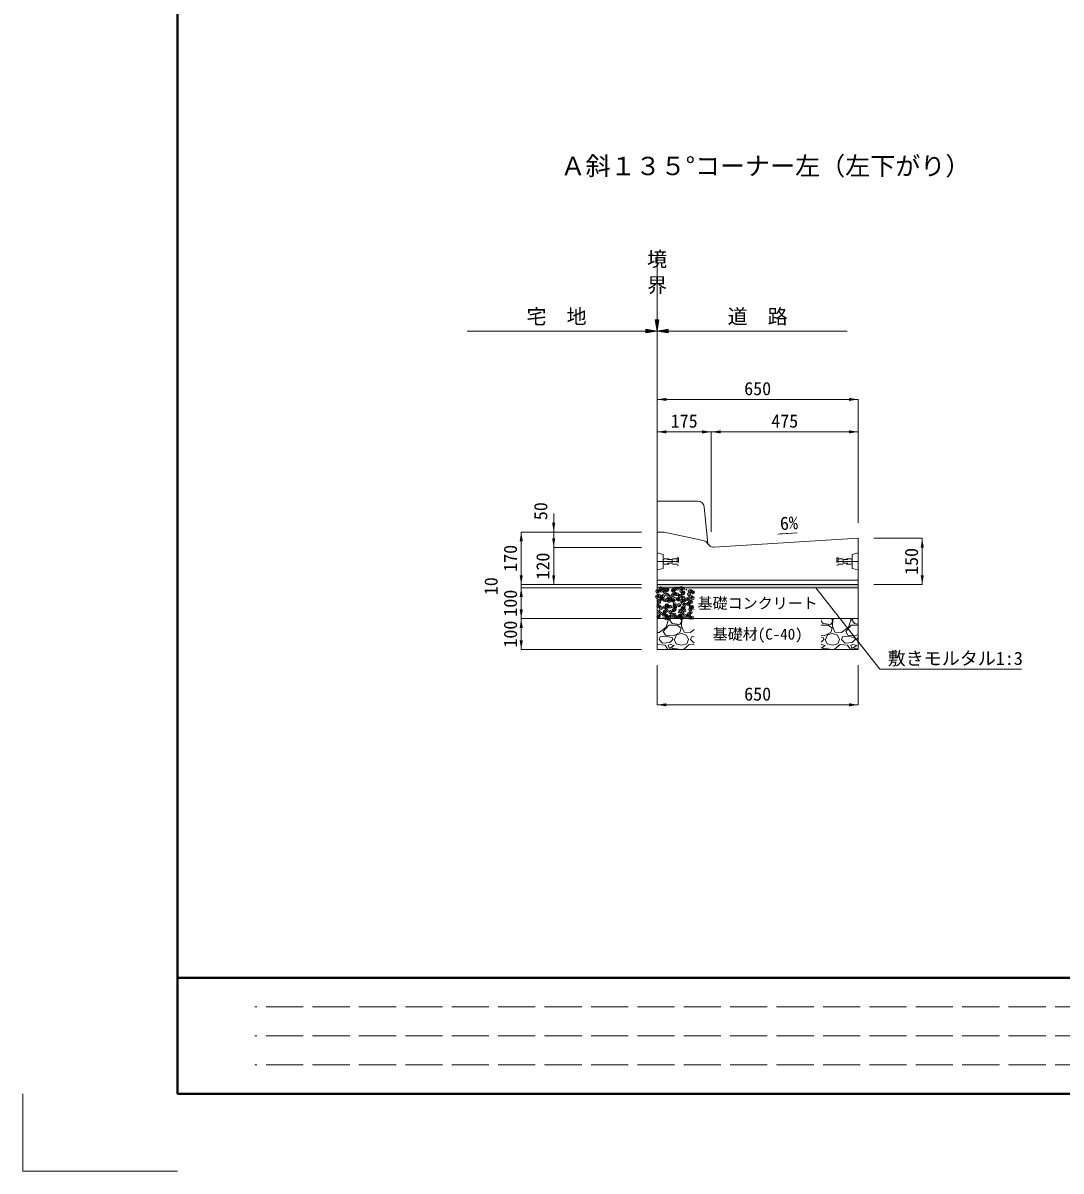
# Model space of a CAD drawing. Units: millimetres at full size; some dimension numbers follow another scale. Extents: x 10958 to 33220, y 2125 to 9550.
# Drawn here: x 22720 to 26076, y 2125 to 5837 of the extents above; entities that cross this region are included whole.
import ezdxf
from ezdxf.enums import TextEntityAlignment as Align

# ---------------------------------------------------------------- set-up
doc = ezdxf.new("R2010")
doc.units = ezdxf.units.MM
doc.header["$LTSCALE"] = 20
doc.header["$PDMODE"] = 32
doc.header["$PDSIZE"] = 10
doc.linetypes.add('DASHED', pattern=[7.5, 6, -1.5])
doc.linetypes.add('USER1', pattern=[1.35, 0.75, -0.6])
for name, color, linetype, lineweight in [('Defpoints_2', 7, 'Continuous', 13), ('インサート', 3, 'USER1', 5), ('ハッチング_基礎', 150, 'Continuous', 5), ('中心線', 1, 'Continuous', 13), ('図枠', 7, 'Continuous', 5), ('寸法線', 7, 'Continuous', 13), ('引出線', 4, 'Continuous', 13), ('本体', 2, 'Continuous', 13), ('舗装・基礎', 3, 'Continuous', 13)]:
    doc.layers.add(name, color=color, linetype=linetype, lineweight=lineweight)
doc.layers.add('ハッチング_モルタル', color=30, linetype='Continuous')
doc.layers.add('文字', color=41, linetype='Continuous')
doc.styles.add('ＭＳ ゴシック', font='')
doc.styles.get('ＭＳ ゴシック').set_extended_font_data('MS Gothic')

# ---------------------------------------------------------------- blocks, each defined once
blk = doc.blocks.new('filled_arrow')
at = {"color": 0, "linetype": 'Continuous', "lineweight": -2}
blk.add_solid([(7.5, 1.25), (0, 0), (7.5, -1.25)], dxfattribs=at)
blk = doc.blocks.new('open_arrow')
at = {"color": 0, "linetype": 'Continuous', "lineweight": -2}
blk.add_lwpolyline([(7.5, 1.25), (0, 0), (7.5, -1.25)], dxfattribs=at)

msp = doc.modelspace()

# ---------------------------------------------------------------- hatches: boundary and pattern name
at = {"layer": 'ハッチング_モルタル'}
msp.add_hatch(color=256, dxfattribs=at).paths.add_polyline_path([(25420.27, 4010.84), (25420.27, 4020.84), (24770.27, 4020.84), (24770.27, 4010.84)])
at = {"layer": '寸法線'}
for points in [[(24764.27, 4877.03), (24776.27, 4877.03), (24770.27, 4841.03)], [(24734.27, 4847.03), (24734.27, 4835.03), (24770.27, 4841.03)], [(24806.27, 4847.03), (24806.27, 4835.03), (24770.27, 4841.03)]]:
    msp.add_hatch(color=256, dxfattribs=at).paths.add_polyline_path(points)

# ---------------------------------------------------------------- linework, layer by layer
at = {"layer": 'Defpoints_2'}
for p, q in [((22720.27, 2374.64), (22720.27, 2124.64)), ((22720.27, 2124.64), (23220.27, 2124.64))]:
    msp.add_line(p, q, dxfattribs=at)
at = {"layer": 'インサート'}
for p, q in [((24835.27, 4104.09), (24789.27, 4104.09)), ((24789.27, 4104.09), (24789.27, 4087.59)), ((24819.27, 4101.84), (24789.27, 4101.84)), ((24819.27, 4089.84), (24789.27, 4089.84)), ((24835.27, 4087.59), (24789.27, 4087.59)), ((24819.27, 4101.84), (24819.27, 4089.84)), ((24839.27, 4107.84), (24835.27, 4107.84)), ((24835.27, 4107.84), (24835.27, 4083.84)), ((24839.27, 4083.84), (24835.27, 4083.84)), ((24839.27, 4107.84), (24839.27, 4083.84)), ((25351.27, 4107.84), (25355.27, 4107.84)), ((25351.27, 4107.84), (25351.27, 4083.84)), ((25351.27, 4083.84), (25355.27, 4083.84)), ((25355.27, 4107.84), (25355.27, 4083.84)), ((25355.27, 4104.09), (25401.27, 4104.09)), ((25355.27, 4087.59), (25401.27, 4087.59)), ((25371.27, 4101.84), (25401.27, 4101.84)), ((25371.27, 4101.84), (25371.27, 4089.84)), ((25371.27, 4089.84), (25401.27, 4089.84)), ((25401.27, 4104.09), (25401.27, 4087.59))]:
    msp.add_line(p, q, dxfattribs=at)
at = {"layer": 'ハッチング_基礎'}
for p, q in [((24789.96, 4008.99), (24793.52, 4010.36)), ((24792.48, 4007.28), (24793.51, 4010.35)), ((24772.85, 3987.91), (24775.3, 3990.83)), ((24772.85, 3987.91), (24775.89, 3987.64)), ((24775.87, 3987.64), (24775.28, 3990.83)), ((24777.6, 3972.15), (24781.16, 3973.52)), ((24780.12, 3970.44), (24781.15, 3973.51)), ((24789.96, 4008.98), (24792.48, 4007.28)), ((24801.72, 3975.79), (24805.68, 3979.91)), ((24801.72, 3975.8), (24806.23, 3975.09)), ((24806.23, 3975.09), (24805.67, 3979.91)), ((24809.29, 3984.72), (24811.74, 3987.64)), ((24809.29, 3984.72), (24812.33, 3984.46)), ((24812.31, 3984.45), (24811.72, 3987.64)), ((24820.28, 3988.54), (24823.84, 3989.9)), ((24820.28, 3988.53), (24822.81, 3986.82)), ((24822.81, 3986.82), (24823.84, 3989.89)), ((24845.73, 3981.53), (24848.18, 3984.45)), ((24845.73, 3981.53), (24848.76, 3981.27)), ((24848.74, 3981.27), (24848.16, 3984.45)), ((24862.96, 4004.91), (24865.49, 4003.21)), ((24862.97, 4004.92), (24866.52, 4006.29)), ((24865.49, 4003.21), (24866.52, 4006.28)), ((24882.16, 3978.35), (24884.61, 3981.27)), ((24882.16, 3978.35), (24885.2, 3978.08)), ((24885.18, 3978.08), (24884.59, 3981.26)), ((24777.6, 3972.14), (24780.12, 3970.44)), ((24779.9, 3949.7), (24782.35, 3952.62)), ((24779.9, 3949.7), (24782.94, 3949.43)), ((24782.92, 3949.43), (24782.33, 3952.61)), ((24807.92, 3951.7), (24811.48, 3953.07)), ((24807.92, 3951.69), (24810.45, 3949.99)), ((24810.45, 3949.99), (24811.48, 3953.06)), ((24816.34, 3946.51), (24818.79, 3949.43)), ((24816.34, 3946.51), (24819.38, 3946.25)), ((24819.36, 3946.24), (24818.77, 3949.43)), ((24850.6, 3968.08), (24853.13, 3966.37)), ((24850.61, 3968.09), (24854.16, 3969.45)), ((24852.78, 3943.32), (24855.22, 3946.24)), ((24852.78, 3943.32), (24855.81, 3943.06)), ((24853.13, 3966.37), (24854.16, 3969.44)), ((24855.79, 3943.05), (24855.21, 3946.24)), ((24855.93, 3967.39), (24860.45, 3966.69)), ((24855.94, 3967.38), (24859.89, 3971.5)), ((24860.45, 3966.68), (24859.89, 3971.5)), ((24880.93, 3947.63), (24884.49, 3949)), ((24880.93, 3947.62), (24883.45, 3945.92)), ((24883.45, 3945.92), (24884.48, 3948.99)), ((24889.21, 3940.14), (24890.27, 3941.39)), ((24889.21, 3940.14), (24890.27, 3940.04)), ((24786.95, 3911.49), (24789.4, 3914.41)), ((24786.95, 3911.49), (24789.99, 3911.22)), ((24789.97, 3911.22), (24789.38, 3914.4)), ((24795.56, 3914.86), (24799.12, 3916.23)), ((24795.56, 3914.85), (24798.09, 3913.15)), ((24798.09, 3913.15), (24799.12, 3916.22)), ((24799.31, 3883.58), (24807.44, 3908.98)), ((24807.44, 3908.98), (24806.3, 3910.84)), ((24808.45, 3917.9), (24812.41, 3922.02)), ((24808.45, 3917.9), (24812.97, 3917.2)), ((24814.39, 3910.84), (24810.49, 3906.95)), ((24810.49, 3906.95), (24818.62, 3894.76)), ((24812.97, 3917.19), (24812.41, 3922.02)), ((24825.52, 3910.84), (24825.84, 3911.22)), ((24825.89, 3910.84), (24825.82, 3911.21)), ((24838.24, 3931.24), (24840.77, 3929.53)), ((24838.25, 3931.25), (24841.8, 3932.61)), ((24840.77, 3929.53), (24841.8, 3932.6)), ((24844.02, 3891.71), (24849.1, 3900.85)), ((24849.1, 3906.95), (24844.65, 3910.84)), ((24850.11, 3907.96), (24849.1, 3886.63)), ((24849.1, 3900.85), (24849.1, 3906.95)), ((24853.27, 3910.84), (24850.11, 3907.96)), ((24863.97, 3910.84), (24866.63, 3913.61)), ((24866.95, 3910.84), (24866.62, 3913.61)), ((24868.7, 3910.84), (24872.13, 3912.16)), ((24871.68, 3910.84), (24872.12, 3912.15)), ((25302.39, 3910.84), (25300.27, 3908.72)), ((25300.27, 3904.28), (25306.62, 3894.76)), ((25332.02, 3891.71), (25337.1, 3900.85)), ((25337.1, 3906.95), (25332.65, 3910.84)), ((25338.11, 3907.96), (25337.1, 3886.63)), ((25337.1, 3900.85), (25337.1, 3906.95)), ((25341.27, 3910.84), (25338.11, 3907.96)), ((25388.91, 3883.58), (25397.04, 3908.98)), ((25397.04, 3908.98), (25395.9, 3910.84)), ((25403.99, 3910.84), (25400.09, 3906.95)), ((25400.09, 3906.95), (25408.22, 3894.76)), ((24770.27, 3866.63), (24776.96, 3866.31)), ((24776.96, 3866.31), (24799.31, 3883.58)), ((24790.17, 3869.36), (24808.46, 3889.68)), ((24797.28, 3857.16), (24790.17, 3869.36)), ((24808.46, 3889.68), (24834.87, 3889.68)), ((24818.62, 3894.76), (24844.02, 3891.71)), ((24844.02, 3866.31), (24822.68, 3855.13)), ((24832.84, 3858.18), (24849.1, 3863.26)), ((24834.87, 3889.68), (24848.08, 3880.53)), ((24848.08, 3880.53), (24844.02, 3866.31)), ((24849.1, 3886.63), (24857.23, 3867.32)), ((24849.1, 3863.26), (24865.35, 3857.16)), ((24857.23, 3867.32), (24878.56, 3866.31)), ((24878.56, 3866.31), (24890.27, 3875.35)), ((25300.27, 3889.68), (25322.87, 3889.68)), ((25306.62, 3894.76), (25332.02, 3891.71)), ((25332.02, 3866.31), (25310.68, 3855.13)), ((25320.84, 3858.18), (25337.1, 3863.26)), ((25322.87, 3889.68), (25336.08, 3880.53)), ((25336.08, 3880.53), (25332.02, 3866.31)), ((25337.1, 3886.63), (25345.23, 3867.32)), ((25337.1, 3863.26), (25353.35, 3857.16)), ((25345.23, 3867.32), (25366.56, 3866.31)), ((25366.56, 3866.31), (25388.91, 3883.58)), ((25379.77, 3869.36), (25398.06, 3889.68)), ((25386.88, 3857.16), (25379.77, 3869.36)), ((25398.06, 3889.68), (25420.27, 3889.68)), ((25408.22, 3894.76), (25420.27, 3893.31)), ((24771.88, 3827.7), (24770.27, 3826.22)), ((24796.27, 3825.67), (24771.88, 3827.7)), ((24776.96, 3843.96), (24780.01, 3852.08)), ((24788.14, 3831.76), (24776.96, 3843.96)), ((24799.31, 3854.12), (24780.01, 3852.08)), ((24811.51, 3833.8), (24788.14, 3831.76)), ((24805.33, 3810.84), (24796.27, 3825.67)), ((24822.68, 3855.13), (24797.28, 3857.16)), ((24819.63, 3849.04), (24799.31, 3854.12)), ((24813.54, 3827.7), (24806.43, 3824.65)), ((24806.43, 3824.65), (24810.49, 3814.49)), ((24820.65, 3843.96), (24811.51, 3833.8)), ((24825.73, 3823.64), (24813.54, 3827.7)), ((24820.65, 3843.96), (24819.63, 3849.04)), ((24825.73, 3843.96), (24831.83, 3829.73)), ((24826.75, 3843.96), (24832.84, 3858.18)), ((24831.83, 3829.73), (24849.1, 3824.65)), ((24849.1, 3824.65), (24866.37, 3829.73)), ((24873.48, 3827.7), (24855.02, 3810.84)), ((24865.35, 3857.16), (24871.45, 3843.96)), ((24866.37, 3829.73), (24871.45, 3843.96)), ((24890.27, 3826.3), (24873.48, 3827.7)), ((24878.56, 3843.96), (24881.61, 3852.08)), ((24889.74, 3831.76), (24878.56, 3843.96)), ((24890.27, 3852.99), (24881.61, 3852.08)), ((24890.27, 3831.81), (24889.74, 3831.76)), ((25310.68, 3855.13), (25300.27, 3855.96)), ((25307.63, 3849.04), (25300.27, 3850.88)), ((25308.65, 3843.96), (25300.27, 3834.64)), ((25301.54, 3827.7), (25300.27, 3827.15)), ((25313.73, 3823.64), (25301.54, 3827.7)), ((25308.65, 3843.96), (25307.63, 3849.04)), ((25313.73, 3843.96), (25319.83, 3829.73)), ((25314.75, 3843.96), (25320.84, 3858.18)), ((25319.83, 3829.73), (25337.1, 3824.65)), ((25337.1, 3824.65), (25354.37, 3829.73)), ((25361.48, 3827.7), (25343.02, 3810.84)), ((25353.35, 3857.16), (25359.45, 3843.96)), ((25354.37, 3829.73), (25359.45, 3843.96)), ((25385.87, 3825.67), (25361.48, 3827.7)), ((25366.56, 3843.96), (25369.61, 3852.08)), ((25377.74, 3831.76), (25366.56, 3843.96)), ((25388.91, 3854.12), (25369.61, 3852.08)), ((25401.11, 3833.8), (25377.74, 3831.76)), ((25394.93, 3810.84), (25385.87, 3825.67)), ((25412.28, 3855.13), (25386.88, 3857.16)), ((25409.23, 3849.04), (25388.91, 3854.12)), ((25403.14, 3827.7), (25396.03, 3824.65)), ((25396.03, 3824.65), (25400.09, 3814.49)), ((25410.25, 3843.96), (25401.11, 3833.8)), ((25415.33, 3823.64), (25403.14, 3827.7)), ((25410.25, 3843.96), (25409.23, 3849.04)), ((25420.27, 3859.31), (25412.28, 3855.13)), ((25415.33, 3843.96), (25420.27, 3832.44)), ((25416.35, 3843.96), (25420.27, 3853.1)), ((24810.49, 3814.49), (24825.73, 3823.64)), ((24820.65, 3815.51), (24815.99, 3810.84)), ((24840.97, 3812.46), (24820.65, 3815.51)), ((24842.82, 3810.84), (24840.97, 3812.46)), ((25300.27, 3815.56), (25313.73, 3823.64)), ((25308.65, 3815.51), (25303.99, 3810.84)), ((25328.97, 3812.46), (25308.65, 3815.51)), ((25330.82, 3810.84), (25328.97, 3812.46)), ((25400.09, 3814.49), (25415.33, 3823.64)), ((25410.25, 3815.51), (25405.59, 3810.84)), ((25420.27, 3814.01), (25410.25, 3815.51))]:
    msp.add_line(p, q, dxfattribs=at)
for p in [(24782.43, 4008.59), (24803.47, 4004.97), (24829.13, 4008.22), (24835.02, 4007.9), (24847.74, 4009.57), (24853.85, 4007.61), (24770.34, 3981.1), (24770.98, 3999.47), (24776.15, 3967.57), (24776.77, 3984.48), (24777.38, 4001.39), (24783.7, 4001.14), (24784.3, 3977.09), (24784.38, 3974.57), (24789.58, 3983.64), (24794.19, 4003.05), (24794.6, 3997.44), (24795.01, 3970.26), (24802.23, 3971.15), (24802.85, 3988.06), (24802.94, 4003.67), (24808.3, 3967.82), (24811.42, 3975.94), (24814, 3979.66), (24821.01, 3969.5), (24821.31, 4001.9), (24821.66, 3987.86), (24822.13, 3969.12), (24824.23, 4002.52), (24827.89, 3974.4), (24828.51, 3991.31), (24834.38, 3989.53), (24838.54, 3974.8), (24840.25, 3972.03), (24843.63, 3984.75), (24848.43, 4000.75), (24849.25, 3967.97), (24853.62, 3992.07), (24854.27, 3978.21), (24854.89, 3995.12), (24865.66, 3973.65), (24872.34, 3976.26), (24873.25, 3989.83), (24875.55, 3999.61), (24880.36, 3981.79), (24880.97, 3998.7), (24885.05, 3977.93), (24885.7, 3996.29), (24774.2, 3951.26), (24774.91, 3933.75), (24775.53, 3950.66), (24776.21, 3963.6), (24782.28, 3944.26), (24794.45, 3933.11), (24794.93, 3947.79), (24800.99, 3937.33), (24801.31, 3950.12), (24801.61, 3954.24), (24807.65, 3949.46), (24811.9, 3949.35), (24813.53, 3931.96), (24824.08, 3938.2), (24826.65, 3940.58), (24826.89, 3952), (24827.27, 3957.49), (24828.43, 3948.97), (24841.53, 3954.44), (24845.61, 3936.18), (24853.04, 3944.39), (24853.66, 3961.3), (24853.7, 3943.28), (24855.55, 3947.83), (24858.33, 3937.86), (24858.97, 3956.22), (24871.16, 3959.52), (24871.69, 3957.89), (24876.37, 3966.83), (24877.56, 3940.39), (24878.5, 3931.05), (24879.12, 3947.96), (24879.74, 3964.87), (24882.67, 3946.68), (24883.33, 3948.37), (24774.29, 3916.84), (24775.01, 3918.48), (24781.57, 3927.75), (24791.42, 3924.16), (24794.29, 3929.43), (24800.16, 3911.92), (24800.38, 3920.41), (24802.13, 3917.34), (24813.85, 3915.33), (24818.54, 3923.01), (24826.04, 3923.67), (24829.25, 3916.19), (24832.24, 3916.15), (24843.48, 3920.42), (24844.96, 3917.82), (24845.66, 3921.87), (24852.42, 3927.48), (24856.37, 3915.04), (24864.2, 3920.35), (24872.78, 3920.72), (24873.1, 3925.5), (24877.89, 3914.14), (24883.49, 3913.9)]:
    msp.add_point(p, dxfattribs=at)
at = {"layer": '中心線'}
for p, q in [((24770.27, 4095.84), (24839.27, 4095.84)), ((25420.27, 4095.84), (25351.27, 4095.84))]:
    msp.add_line(p, q, dxfattribs=at)
at = {"layer": '図枠', "lineweight": 40}
for p, q in [((23220.27, 2374.64), (23220.27, 9299.64)), ((23220.27, 2749.64), (32970.27, 2749.64)), ((23220.27, 2374.64), (32970.27, 2374.64))]:
    msp.add_line(p, q, dxfattribs=at)
at = {"layer": '図枠', "linetype": 'DASHED', "lineweight": 9}
for p, q in [((27376.52, 2655.89), (23470.27, 2655.89)), ((27376.52, 2562.14), (23470.27, 2562.14)), ((27376.52, 2468.39), (23470.27, 2468.39))]:
    msp.add_line(p, q, dxfattribs=at)
at = {"layer": '寸法線'}
for p, q in [((24770.27, 4877.03), (24770.27, 5097.5)), ((24770.27, 4619.84), (24770.27, 4897.11)), ((24734.27, 4841.03), (24156.27, 4841.03)), ((25384.27, 4841.03), (24806.27, 4841.03)), ((25420.27, 4619.84), (24770.27, 4619.84)), ((24770.27, 4240.84), (24770.27, 4619.84)), ((25420.27, 4220.84), (25420.27, 4619.84)), ((24945.2, 4514.84), (24770.27, 4514.84)), ((24770.27, 4240.84), (24770.27, 4514.84)), ((25420.27, 4514.84), (24945.2, 4514.84)), ((24945.2, 4191.46), (24945.2, 4514.84)), ((24945.2, 4191.46), (24945.2, 4514.84)), ((25420.27, 4220.84), (25420.27, 4514.84)), ((24435.9, 4250.84), (24435.9, 4080.84)), ((24435.9, 4020.84), (24435.9, 4200.84)), ((24330.9, 4020.84), (24330.9, 4190.84)), ((24720.27, 4190.84), (24330.9, 4190.84)), ((24720.27, 4190.84), (24435.9, 4190.84)), ((25470.27, 4170.84), (25627.23, 4170.84)), ((25627.23, 4170.84), (25627.23, 4020.84)), ((24720.27, 4140.84), (24435.9, 4140.84)), ((24720.27, 4140.84), (24435.9, 4140.84)), ((24330.9, 4050.84), (24330.9, 3980.84)), ((24720.27, 4020.84), (24330.9, 4020.84)), ((24720.27, 4020.84), (24330.9, 4020.84)), ((24720.27, 4010.84), (24330.9, 4010.84)), ((24330.9, 4010.84), (24330.9, 3850.84)), ((24720.27, 4010.84), (24330.9, 4010.84)), ((24720.27, 4020.84), (24435.9, 4020.84)), ((25470.27, 4020.84), (25627.23, 4020.84)), ((24330.9, 3970.84), (24330.9, 3810.84)), ((24720.27, 3910.84), (24330.9, 3910.84)), ((24720.27, 3910.84), (24330.9, 3910.84)), ((24720.27, 3810.84), (24330.9, 3810.84)), ((24770.27, 3760.84), (24770.27, 3632.26)), ((25420.27, 3760.84), (25420.27, 3632.26)), ((24770.27, 3632.26), (25420.27, 3632.26))]:
    msp.add_line(p, q, dxfattribs=at)
for points in [[(24764.27, 4877.03), (24776.27, 4877.03), (24770.27, 4841.03)], [(24734.27, 4847.03), (24734.27, 4835.03), (24770.27, 4841.03)], [(24806.27, 4847.03), (24806.27, 4835.03), (24770.27, 4841.03)]]:
    msp.add_lwpolyline(points, close=True, dxfattribs=at)
at = {"layer": '引出線'}
for points in [[(25159.93, 4184.33), (25222.49, 4188.2), (25169.14, 4184.9)], [(25283.1, 4010.84), (25490.59, 3747.06), (25948, 3747.06)]]:
    msp.add_lwpolyline(points, dxfattribs=at)
at = {"layer": '本体'}
for p, q in [((24770.27, 4290.84), (24770.27, 4190.84)), ((24902.17, 4290.84), (24770.27, 4290.84)), ((24922.07, 4272.83), (24934.03, 4153.16)), ((24770.27, 4190.84), (24770.27, 4020.84)), ((24770.27, 4190.84), (24793.27, 4190.84)), ((24919.01, 4163.9), (24793.27, 4190.84)), ((25420.27, 4170.84), (24954.49, 4142.03)), ((25420.27, 4170.84), (25420.27, 4020.84)), ((24929.72, 4157.68), (24934.03, 4153.16)), ((24934.03, 4153.16), (24938.78, 4148.19)), ((25420.27, 4020.84), (24770.27, 4020.84))]:
    msp.add_line(p, q, dxfattribs=at)
at = {"layer": '本体', "lineweight": 9}
for p, q in [((24770.27, 4123.34), (24789.27, 4118.34)), ((25420.27, 4123.34), (25401.27, 4118.34)), ((24789.27, 4118.34), (24789.27, 4073.34)), ((25401.27, 4118.34), (25401.27, 4073.34)), ((24770.27, 4068.34), (24789.27, 4073.34)), ((25420.27, 4068.34), (25401.27, 4073.34))]:
    msp.add_line(p, q, dxfattribs=at)
at = {"layer": '本体', "lineweight": 5}
msp.add_line((25420.27, 4035.84), (24770.27, 4035.84), dxfattribs=at)
at = {"layer": '本体'}
for centre, start, end in [((24902.17, 4270.84), 5.71059, 90), ((24914.82, 4144.34), 41.80792, 77.90524), ((24953.25, 4161.99), 223.66772, 273.53956)]:
    msp.add_arc(centre, 20, start, end, dxfattribs=at)
at = {"layer": '舗装・基礎'}
for points in [[(24770.27, 4020.84), (25420.27, 4020.84), (25420.27, 4010.84), (24770.27, 4010.84)], [(24770.27, 4010.84), (25420.27, 4010.84), (25420.27, 3910.84), (24770.27, 3910.84)], [(24770.27, 3910.84), (25420.27, 3910.84), (25420.27, 3810.84), (24770.27, 3810.84)]]:
    msp.add_lwpolyline(points, close=True, dxfattribs=at)

# ---------------------------------------------------------------- block references
at = {"layer": '寸法線', "xscale": 4, "yscale": 4}
for p in [(24770.27, 4619.84), (24770.27, 4514.84), (24945.2, 4514.84), (24770.27, 3632.26)]:
    msp.add_blockref('filled_arrow', p, dxfattribs=at)
for p, rotation in [((25420.27, 4619.84), 180), ((24945.2, 4514.84), 180), ((25420.27, 4514.84), 180), ((24435.9, 4190.84), 90), ((24330.9, 4190.84), 270), ((24435.9, 4140.84), 90), ((24435.9, 4140.84), 90), ((25627.23, 4170.84), 270), ((24330.9, 4020.84), 90), ((24435.9, 4020.84), 90), ((25627.23, 4020.84), 90), ((24330.9, 4010.84), 270), ((24330.9, 3910.84), 90), ((24330.9, 3910.84), 270), ((24330.9, 3810.84), 90), ((25420.27, 3632.26), 180)]:
    msp.add_blockref('filled_arrow', p, dxfattribs=dict(at, rotation=rotation))
at = {"layer": '引出線', "xscale": 0.133, "yscale": 0.133}
for name, p, rotation in [('open_arrow', (25159.93, 4184.33), 3.5), ('filled_arrow', (25283.1, 4010.84), 308.2)]:
    msp.add_blockref(name, p, dxfattribs=dict(at, rotation=rotation))

# ---------------------------------------------------------------- texts
at = {"layer": '寸法線', "style": 'ＭＳ ゴシック'}
for s, p in [('境', (24737.89, 5096.84)), ('界', (24737.89, 5013.51))]:
    msp.add_text(s, height=47.47, dxfattribs=at).set_placement(p, align=Align.TOP_LEFT)
for s, height, p in [('宅\u3000地', 47.47, (24445.27, 4887.96)), ('道\u3000路', 47.47, (25095.27, 4887.96)), ('650', 42.72, (25095.27, 4654.84)), ('175', 42.72, (24857.74, 4549.84)), ('475', 42.72, (25182.74, 4549.84)), ('650', 42.72, (25095.27, 3667.26))]:
    msp.add_text(s, height=height, dxfattribs=at).set_placement(p, align=Align.MIDDLE_CENTER)
for s, p in [('50', (24393.9, 4258.43)), ('170', (24295.9, 4105.84)), ('120', (24400.9, 4080.84)), ('150', (25592.23, 4095.84)), ('10', (24233.4, 4015.84)), ('100', (24295.9, 3960.84)), ('100', (24295.9, 3860.84))]:
    msp.add_text(s, height=42.72, rotation=90, dxfattribs=at).set_placement(p, align=Align.MIDDLE_CENTER)
at = {"layer": '引出線', "style": 'ＭＳ ゴシック'}
msp.add_text('6%', height=42.72, rotation=3.54, dxfattribs=at).set_placement((25165.75, 4239.71), align=Align.TOP_LEFT)
msp.add_text('敷きモルタル1:3', height=42.72, dxfattribs=at).set_placement((25515.59, 3803.8), align=Align.TOP_LEFT)
at = {"layer": '文字', "style": 'ＭＳ ゴシック'}
msp.add_text('Ａ斜１３５°コーナー左（左下がり）', height=59.34, dxfattribs=at).set_placement((24457.95, 5404.23), align=Align.TOP_LEFT)
for s, p in [('基礎コンクリート', (25095.27, 3960.84)), ('基礎材(C-40)', (25095.27, 3860.84))]:
    msp.add_text(s, height=35.6, dxfattribs=at).set_placement(p, align=Align.MIDDLE_CENTER)

doc.saveas('drawing.dxf')
